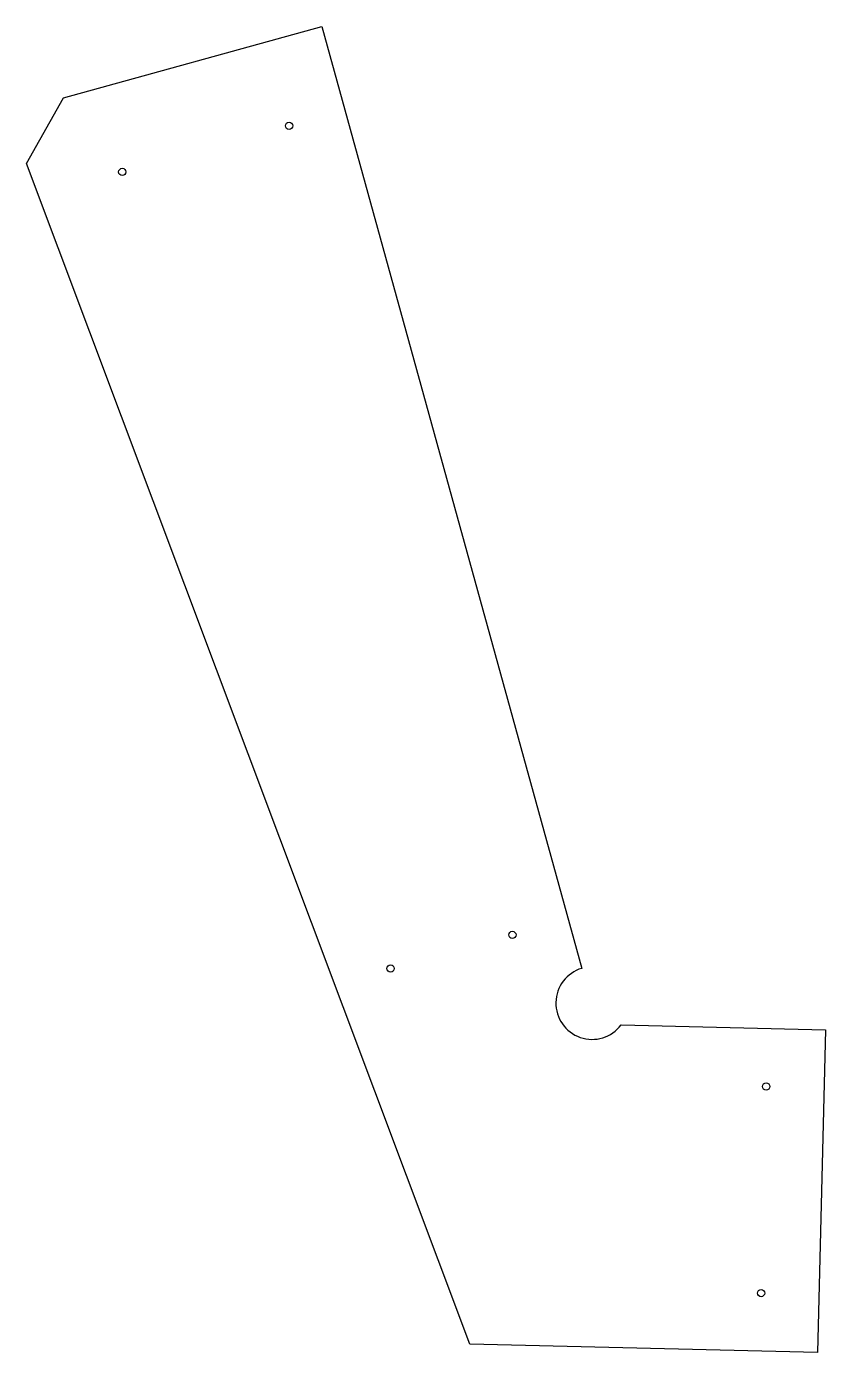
# Model space of a CAD drawing. Header units: inches. Extents: x -12 to 1.8, y -23.8 to -0.9.
import ezdxf

# ---------------------------------------------------------------- set-up
doc = ezdxf.new("R2010")
doc.units = ezdxf.units.IN
doc.layers.get('0').update_dxf_attribs({"linetype": 'CONTINUOUS'})

msp = doc.modelspace()

# ---------------------------------------------------------------- linework, layer by layer
msp.add_lwpolyline([(-6.893, -0.901), (-2.409, -17.139, 1.380793), (-1.73, -18.114), (1.797, -18.2), (1.661, -23.761), (-4.337, -23.615), (-11.988, -3.26), (-11.348, -2.132)], format="xyb", close=True)
for centre in [(-7.458, -2.613), (-10.336, -3.408), (-3.605, -16.562), (-5.706, -17.142), (0.773, -19.175), (0.686, -22.737)]:
    msp.add_circle(centre, 0.0625)

doc.saveas('drawing.dxf')
